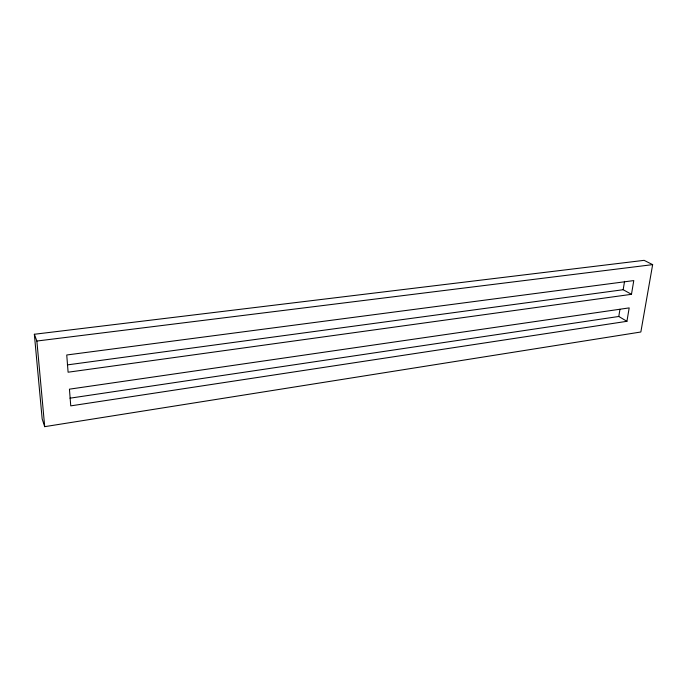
<?xml version="1.0" encoding="UTF-8"?>
<svg xmlns="http://www.w3.org/2000/svg" width="687" height="687" viewBox="0 0 687 687"><rect width="100%" height="100%" fill="white"/><g stroke="black" fill="none" stroke-linecap="round" stroke-linejoin="round"><path stroke-width="1.03" d="M626.93 321.31L70.752 405.871L69.439 389.168L629.189 307.896L626.93 321.31L618.781 316.475L619.957 309.313M631.473 294.319L68.099 372.208L66.742 354.99L633.783 280.588L631.473 294.319L623.178 289.716L624.552 281.344M652.65 264.632L640.851 332.001L44.707 426.661L42.173 418.967L34.35 334.268L644.097 260.339L652.65 264.632L36.866 341.035L34.35 334.268M69.997 398.177L618.781 316.475M67.343 364.9L623.178 289.716M36.866 341.035L44.707 426.661"/></g></svg>
